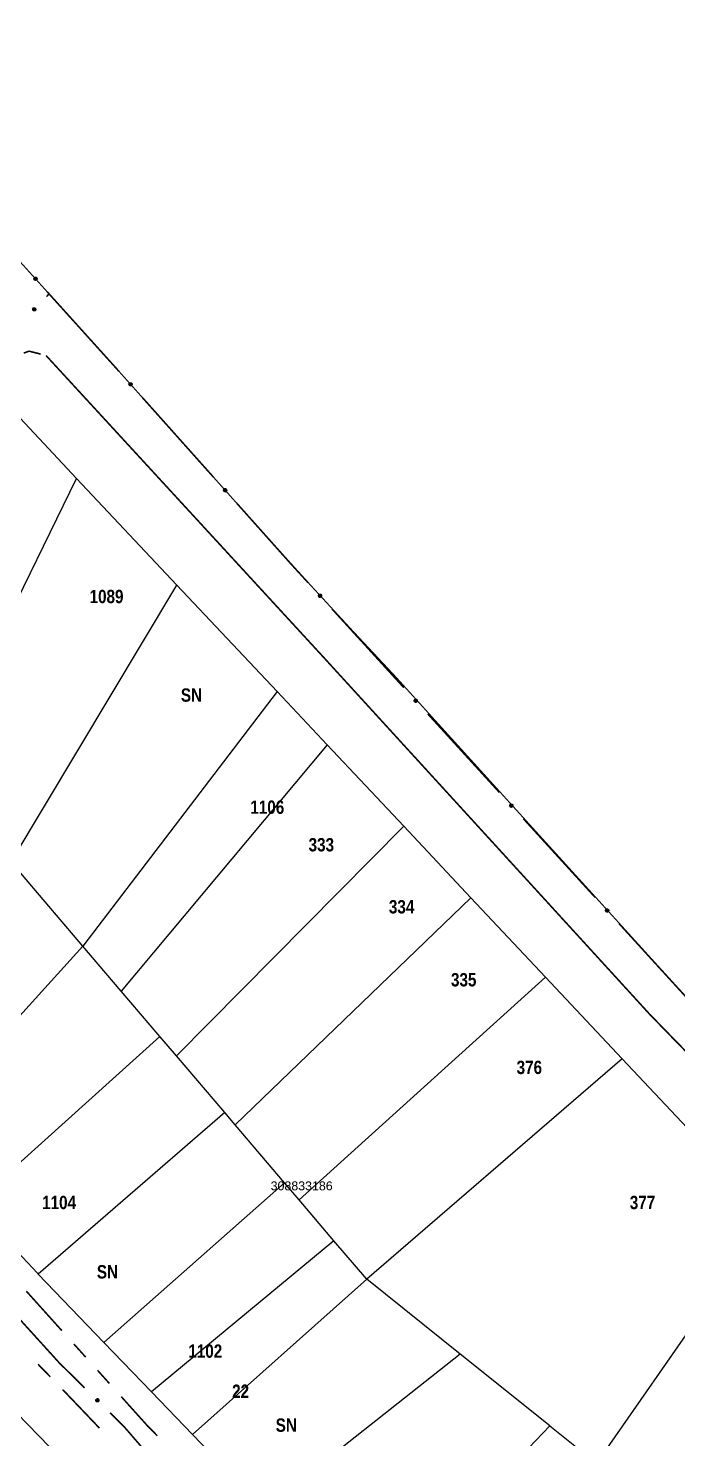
# Model space of a CAD drawing. Extents: x 201549 to 203722, y 4857623 to 4859778.
# Drawn here: x 202751 to 202824.2, y 4859268.1 to 4859427 of the extents above; entities that cross this region are included whole.
import ezdxf
from ezdxf.enums import TextEntityAlignment as Align

# ---------------------------------------------------------------- set-up
doc = ezdxf.new("R2010")
doc.units = 0
doc.header["$LTSCALE"] = 1.5
doc.header["$MEASUREMENT"] = 0
for name, color, linetype in [('CD-MALHA-LOTES', 40, 'CONTINUOUS'), ('CD_TXT_QUADRA', 1, 'CONTINUOUS'), ('LM-LIM-SETOR-FISCAL', 7, 'CONTINUOUS'), ('RU-QUADRAS', 6, 'CONTINUOUS'), ('SV-EIXO-ROD-ESTR', 7, 'CONTINUOUS'), ('SV-EIXO-RUA-N-PAV', 6, 'CONTINUOUS'), ('SV-EST-MUNIC-PAV', 20, 'CONTINUOUS'), ('SV-RUA-NAO-PAV-S-GUIA-C-GUIA', 7, 'CONTINUOUS'), ('Th_NmrPort', 1, 'CONTINUOUS')]:
    doc.layers.add(name, color=color, linetype=linetype)
doc.styles.add('MONOTXT', font='ARIAL.TTF', dxfattribs={"height": 0.2})
doc.styles.get("Standard").update_dxf_attribs({"font": 'swisscbo.ttf'})
doc.linetypes.add('Limite', pattern='A,20,-3,[130,ltypeshp.shx,S=6.35,R=0,X=0,Y=0],-3,20', length=46)

msp = doc.modelspace()

# ---------------------------------------------------------------- linework, layer by layer
at = {"layer": 'CD-MALHA-LOTES', "linetype": 'Continuous'}
for p, q in [((202756.45, 4859376.25), (202747.96, 4859385.28)), ((202740.33, 4859343.31), (202756.45, 4859376.25)), ((202767.76, 4859364.23), (202756.45, 4859376.25)), ((202749.06, 4859333.07), (202767.76, 4859364.23)), ((202779.05, 4859352.23), (202767.76, 4859364.23)), ((202779.05, 4859352.23), (202757.16, 4859323.56)), ((202784.69, 4859346.23), (202779.05, 4859352.23)), ((202784.69, 4859346.23), (202761.48, 4859318.5)), ((202793.32, 4859337.06), (202784.69, 4859346.23)), ((202767.69, 4859311.22), (202793.32, 4859337.06)), ((202793.32, 4859337.06), (202800.89, 4859329.01)), ((202757.16, 4859323.56), (202749.06, 4859333.07)), ((202800.89, 4859329.01), (202774.33, 4859303.44)), ((202809.3, 4859320.08), (202800.89, 4859329.01)), ((202737.61, 4859302.04), (202757.16, 4859323.56)), ((202761.48, 4859318.5), (202757.16, 4859323.56)), ((202809.3, 4859320.08), (202781.54, 4859294.99)), ((202817.95, 4859310.88), (202809.3, 4859320.08)), ((202765.84, 4859313.39), (202761.48, 4859318.5)), ((202765.84, 4859313.39), (202744.76, 4859294.44)), ((202767.69, 4859311.22), (202765.84, 4859313.39)), ((202773.14, 4859304.83), (202767.69, 4859311.22)), ((202817.95, 4859310.88), (202789.17, 4859286.04)), ((202834.49, 4859293.27), (202817.95, 4859310.88)), ((202773.14, 4859304.83), (202752.108508, 4859286.628561)), ((202774.33, 4859303.44), (202773.14, 4859304.83)), ((202779.89, 4859296.92), (202774.33, 4859303.44)), ((202779.89, 4859296.92), (202759.53, 4859278.93)), ((202781.54, 4859294.99), (202779.89, 4859296.92)), ((202785.46, 4859290.38), (202781.54, 4859294.99)), ((202744.76, 4859294.44), (202752.03, 4859286.71)), ((202834.49, 4859293.27), (202815.05, 4859265.32)), ((202785.46, 4859290.38), (202764.89, 4859273.36)), ((202789.17, 4859286.04), (202785.46, 4859290.38)), ((202752.03, 4859286.71), (202752.108508, 4859286.628561)), ((202752.108508, 4859286.628561), (202759.53, 4859278.93)), ((202789.17, 4859286.04), (202769.51, 4859268.56)), ((202799.67, 4859277.59), (202789.17, 4859286.04)), ((202759.53, 4859278.93), (202764.89, 4859273.36)), ((202799.67, 4859277.59), (202777.6, 4859260.18)), ((202809.78, 4859269.52), (202799.67, 4859277.59)), ((202764.89, 4859273.36), (202769.51, 4859268.56)), ((202761.28, 4859259.05), (202748.42, 4859272.27)), ((202788.38, 4859247.21), (202809.78, 4859269.52)), ((202809.78, 4859269.52), (202815.05, 4859265.32)), ((202769.51, 4859268.56), (202777.6, 4859260.18))]:
    msp.add_line(p, q, dxfattribs=at)
at = {"layer": 'LM-LIM-SETOR-FISCAL', "linetype": 'Limite', "ltscale": 0.1, "const_width": 0.13, "flags": 128}
msp.add_lwpolyline([(203690.260081, 4857945.070709), (203624.634323, 4857876.322086), (203597.483031, 4857858.402645), (203529.936951, 4857817.251163), (203477.865481, 4857798.204621), (203470.255508, 4857794.734503), (203461.352554, 4857793.163394), (203446.975153, 4857796.8587), (203434.268062, 4857794.37427), (203415.032253, 4857783.068658), (203402.126694, 4857778.711644), (203386.003618, 4857774.608536), (203366.6323, 4857771.115492), (203345.157893, 4857770.830854), (203324.568024, 4857761.841833), (203301.581821, 4857760.866899), (203281.417715, 4857748.511746), (203252.78859, 4857741.388472), (203232.306394, 4857736.754404), (203212.334562, 4857736.296293), (203164.13965, 4857735.679698), (203138.99187, 4857736.954266), (203129.680407, 4857738.01055), (203095.984474, 4857727.896851), (203076.140726, 4857727.494996), (203025.014879, 4857721.40905), (203013.097806, 4857722.309608), (202992.105773, 4857719.939497), (202979.44632, 4857721.489532), (202964.645261, 4857723.459119), (202953.753944, 4857723.719881), (202948.567743, 4857734.588869), (202940.56683, 4857731.445097), (202928.292667, 4857726.395284), (202921.586801, 4857725.262879), (202891.249062, 4857717.013101), (202861.035745, 4857717.951775), (202843.379163, 4857715.343702), (202826.226463, 4857711.657758), (202804.140432, 4857707.443751), (202790.771355, 4857705.517518), (202768.577753, 4857708.236936), (202742.152032, 4857707.156689), (202736.174828, 4857706.655519), (202713.938929, 4857709.927449), (202695.611231, 4857706.369079), (202673.258666, 4857705.478725), (202656.72527, 4857701.372747), (202629.28054, 4857702.0954), (202612.6653, 4857697.207584), (202591.913663, 4857697.17112), (202573.082963, 4857699.207561), (202562.981881, 4857701.348758), (202542.231335, 4857696.463209), (202527.692121, 4857697.497329), (202506.011184, 4857700.954059), (202495.762995, 4857701.67688), (202477.853417, 4857695.637221), (202451.601566, 4857695.14746), (202439.72292, 4857695.152163), (202414.832804, 4857702.264138), (202409.505623, 4857708.382417), (202404.550581, 4857702.764348), (202392.386131, 4857694.909473), (202374.402744, 4857694.375334), (202370.790504, 4857707.218853), (202367.880357, 4857708.81308), (202365.097896, 4857694.881213), (202346.982515, 4857685.19854), (202335.643949, 4857688.651167), (202326.525916, 4857697.119411), (202318.576754, 4857694.737974), (202307.818302, 4857689.468212), (202291.471974, 4857680.842357), (202275.589764, 4857677.708389), (202259.053519, 4857679.374097), (202243.073737, 4857672.961005), (202214.272961, 4857673.983007), (202196.235748, 4857671.160004), (202166.262371, 4857673.222085), (202137.067905, 4857668.508741), (202112.979693, 4857664.510834), (202063.331805, 4857653.140334), (202048.493217, 4857650.054933), (202035.091784, 4857651.969478), (202023.899221, 4857655.255238), (202010.52796, 4857651.884532), (201999.307441, 4857648.055643), (201981.197242, 4857645.667621), (201954.082742, 4857645.121141), (201945.697725, 4857640.894606), (201931.391917, 4857630.157612), (201908.026813, 4857622.950269), (201883.4729, 4857629.270611), (201877.508406, 4857642.469721), (201854.745798, 4857639.06854), (201839.350138, 4857636.086338), (201828.34266, 4857631.211106), (201818.072406, 4857630.661005), (201791.730674, 4857645.716636), (201783.325652, 4857653.738781), (201774.365733, 4857662.184936), (201765.573826, 4857663.836912), (201752.290529, 4857659.858284), (201735.04564, 4857660.887584), (201727.455562, 4857670.187429), (201720.531788, 4857683.341011), (201712.157613, 4857700.626833), (201694.727347, 4857720.897673), (201679.589184, 4857740.191677), (201657.32648, 4857767.233141), (201654.564139, 4857799.822595), (201653.168948, 4857816.601418), (201648.897983, 4857832.521318), (201641.426502, 4857850.868289), (201624.439538, 4857878.124504), (201609.705016, 4857904.118762), (201594.767048, 4857924.49684), (201579.688593, 4857946.624543), (201574.368593, 4857976.270242), (201571.408411, 4858003.505486), (201566.936517, 4858039.389321), (201564.764318, 4858078.72263), (201562.269694, 4858104.600839), (201551.757007, 4858133.952949), (201551.186373, 4858156.429924), (201549.119269, 4858170.401701), (201549.246745, 4858186.104627), (201554.678227, 4858203.249655), (201558.171305, 4858220.410541), (201560.177107, 4858236.514509), (201560.415055, 4858239.809246), (201559.788221, 4858242.511434), (201551.336892, 4858249.701553), (201552.157199, 4858261.553469), (201556.911984, 4858273.515997), (201560.097639, 4858284.875736), (201560.510399, 4858299.28515), (201557.624238, 4858311.705049), (201560.009833, 4858320.099542), (201561.981178, 4858326.691836), (201566.707313, 4858341.650918), (201582.546234, 4858358.27629), (201591.67817, 4858367.066748), (201615.096765, 4858382.768909), (201643.467678, 4858408.340795), (201662.426287, 4858428.461694), (201687.49864, 4858456.872452), (201695.711751, 4858480.503996), (201697.241213, 4858493.368461), (201708.122023, 4858512.454588), (201708.913728, 4858524.199447), (201718.579722, 4858544.463789), (201733.577492, 4858559.16074), (201748.497093, 4858572.745024), (201759.62483, 4858585.08596), (201772.517183, 4858599.8166), (201797.761054, 4858621.167174), (201813.769148, 4858629.66302), (201830.418521, 4858646.310562), (201849.011501, 4858664.504513), (201851.314022, 4858668.825445), (201857.549066, 4858681.544401), (201862.42871, 4858685.799557), (201865.966242, 4858689.749341), (201865.68234, 4858691.625443), (201857.763701, 4858695.442229), (201850.485155, 4858704.533181), (201847.54822, 4858723.831601), (201858.251257, 4858731.66627), (201858.92976, 4858736.348746), (201856.131935, 4858739.11135), (201855.153114, 4858759.016886), (201862.856619, 4858771.755825), (201872.56032, 4858788.598255), (201887.559021, 4858785.607288), (201894.924798, 4858786.689227), (201898.748315, 4858791.479933), (201901.748118, 4858797.019428), (201899.947285, 4858805.270061), (201902.159269, 4858816.15094), (201916.649053, 4858830.131738), (201922.681108, 4858839.197621), (201923.717945, 4858848.876055), (201927.12082, 4858860.1517), (201927.274817, 4858875.017476), (201925.508092, 4858896.764205), (201942.625428, 4858910.622255), (201947.555532, 4858919.314093), (201951.803836, 4858928.782451), (201954.266441, 4858935.163408), (201959.271015, 4858947.314055), (201964.479977, 4858959.592926), (201967.152407, 4858968.266465), (201964.55435, 4858976.487948), (201962.894294, 4858991.279376), (201964.900793, 4859004.827319), (201964.6517, 4859016.898797), (201965.696998, 4859030.808415), (201969.531889, 4859045.576569), (201975.75863, 4859052.20621), (201969.45004, 4859055.850905), (201965.009026, 4859070.898106), (201965.069362, 4859074.030336), (201963.476629, 4859075.991683), (201953.10009, 4859077.836379), (201942.441068, 4859084.073053), (201934.726475, 4859088.201758), (201918.16488, 4859094.012892), (201910.256895, 4859096.550971), (201893.421427, 4859107.28582), (201885.268901, 4859113.680363), (201864.45443, 4859121.529069), (201850.623658, 4859135.609088), (201846.963877, 4859146.620609), (201855.767516, 4859165.416404), (201875.347527, 4859164.308429), (201889.044993, 4859157.340855), (201904.349852, 4859149.80302), (201927.90161, 4859138.922585), (201938.715832, 4859134.958824), (201957.005609, 4859130.242277), (201977.026771, 4859120.820983), (201985.806231, 4859116.11566), (201991.168531, 4859121.52132), (201992.488353, 4859131.751117), (202001.404985, 4859144.188737), (202015.237277, 4859158.295848), (202027.695168, 4859169.318871), (202029.771608, 4859171.898113), (202033.776454, 4859179.091552), (202035.381378, 4859188.589823), (202041.175735, 4859202.289727), (202053.436878, 4859210.693244), (202063.459078, 4859216.99753), (202072.268869, 4859222.32438), (202115.036275, 4859252.473476), (202125.947129, 4859260.226968), (202138.444739, 4859271.495305), (202150.532591, 4859280.714854), (202161.391171, 4859291.368554), (202178.868205, 4859308.22401), (202191.586615, 4859321.29274), (202216.729868, 4859343.200113), (202238.66378, 4859364.13703), (202250.52502, 4859378.676083), (202258.974753, 4859394.377128), (202266.679718, 4859404.602088), (202275.065891, 4859412.387653), (202302.264215, 4859448.149551), (202318.584229, 4859468.798856), (202327.347328, 4859478.500068), (202334.691915, 4859489.468295), (202339.506578, 4859500.644952), (202345.514817, 4859507.599166), (202371.864321, 4859545.024292), (202393.198162, 4859572.010698), (202405.581673, 4859587.830346), (202410.327797, 4859597.458197), (202419.27763, 4859633.664342), (202416.989486, 4859654.974178), (202411.731424, 4859697.413521), (202412.757426, 4859719.590937), (202436.124438, 4859738.613146), (202462.873067, 4859753.35892), (202485.340162, 4859765.605573), (202495.831881, 4859771.875287), (202497.599834, 4859778.209393), (202518.345276, 4859756.508353), (202515.743454, 4859740.717238), (202514.723698, 4859716.086214), (202516.920095, 4859683.767801), (202522.647194, 4859658.696813), (202527.07528, 4859650.692195), (202529.970568, 4859644.731309), (202535.420521, 4859636.897001), (202545.468872, 4859621.994786), (202558.357019, 4859606.657609), (202585.8358, 4859573.559083), (202599.806104, 4859558.80064), (202612.899885, 4859544.220382), (202638.909787, 4859517.064978), (202649.659036, 4859507.002602), (202668.16042, 4859487.524508), (202676.088824, 4859478.493485), (202694.285339, 4859460.440182), (202710.86304, 4859442.826375), (202712.459386, 4859440.945228), (202729.879978, 4859422.216603), (202741.931615, 4859409.354739), (202746.608706, 4859404.490444), (202753.347688, 4859397.029427), (202761.114193, 4859388.430797), (202780.521657, 4859366.71292), (202787.470106, 4859359.175299), (202792.305962, 4859354.009726), (202805.952922, 4859338.966966), (202827.483001, 4859315.28388), (202860.2174, 4859279.107138), (202891.663582, 4859248.038398), (202903.615874, 4859235.095065), (202918.084292, 4859218.768396), (202940.542465, 4859195.291329), (202956.34755, 4859178.52201), (202968.266176, 4859165.295182), (202978.719379, 4859155.296466), (202993.717452, 4859134.390061), (203000.802797, 4859124.358547), (203012.351422, 4859108.484298), (203027.622616, 4859089.716281), (203037.680048, 4859069.601416), (203043.700341, 4859058.903498), (203054.3, 4859060.91), (203065.69, 4859063.18), (203071.14, 4859057.81), (203074.16, 4859054.84), (203084.88, 4859044.28), (203097.92, 4859031.43), (203104.75, 4859024.55), (203111.15, 4859018.12), (203119.81, 4859009.41), (203127.17, 4859002), (203135.63, 4858993.48), (203144.95, 4858984.1), (203153.42, 4858975.59), (203163.08, 4858965.86), (203173.19, 4858955.69), (203182.56, 4858946.25), (203191.76, 4858937.01), (203198.08, 4858930.3), (203204.43, 4858923.55), (203216.13, 4858910.9), (203222.97, 4858903.52), (203233.78, 4858891.83), (203245.73, 4858878.91), (203264.33, 4858858.8), (203273.98, 4858848.42), (203284.55, 4858837.04), (203303.21, 4858816.97), (203311.9, 4858807.61), (203329.84, 4858788.31), (203337.74, 4858779.49), (203353.23, 4858762.39), (203359.11, 4858755.91), (203364.48, 4858749.97), (203370.86, 4858742.93), (203380.58, 4858732.21), (203389.39, 4858722.58), (203398.64, 4858712.48), (203405.71, 4858704.76), (203410.16, 4858699.89), (203415.55, 4858694), (203420.33, 4858688.78), (203441.21, 4858665.98), (203450.56, 4858656.22), (203473.18, 4858631.13), (203477.89, 4858625.9), (203722.237123, 4858356.395713), (203690.000636, 4858326.668344), (203710.985762, 4858303.396246), (203696.285447, 4858225.222295), (203632.07909, 4858167.69374), (203616.580022, 4858183.192808), (203573.182632, 4858142.895231)], close=True, dxfattribs=at)
at = {"layer": 'RU-QUADRAS', "linetype": 'Continuous'}
for points in [[(202713.2, 4859328, 0.01, 0.01, 0), (202744.73, 4859384.54, 0.01, 0.01, 0), (202747.96, 4859385.28, 0.01, 0.01, 0), (202859.62, 4859266.51, 0.01, 0.01, 0), (202821.85, 4859210.25, 0.01, 0.01, 0), (202795.36, 4859238.56, 0.01, 0.01, 0), (202777.6, 4859260.18, 0.01, 0.01, -0.006098386)], [(202672.47, 4859263.07, 0.01, 0.01, 0), (202706.96, 4859315.47, 0.01, 0.01, 0), (202731.27, 4859289.81, 0.01, 0.01, 0), (202816.84, 4859202.55, 0.01, 0.01, 0), (202784.23, 4859149.65, 0.01, 0.01, 0), (202755.1, 4859179.9, 0.01, 0.01, 0), (202731.47, 4859208.96, 0.01, 0.01, 0)]]:
    msp.add_lwpolyline(points, format="xyseb", close=True, dxfattribs=at)
at = {"layer": 'SV-EIXO-ROD-ESTR'}
for points in [[(202751.794769, 4859398.91296), (202751.843645, 4859398.911168), (202751.885285, 4859398.899634), (202751.917245, 4859398.880018), (202751.940969, 4859398.85532), (202751.962393, 4859398.827319), (202751.977764, 4859398.794322), (202751.986712, 4859398.753921), (202751.985259, 4859398.704879), (202751.97064, 4859398.663), (202751.953086, 4859398.630637), (202751.928756, 4859398.604417), (202751.901206, 4859398.58406), (202751.866403, 4859398.569227), (202751.825371, 4859398.560558), (202751.776093, 4859398.563213), (202751.735348, 4859398.5748), (202751.704932, 4859398.594585), (202751.678727, 4859398.619212), (202751.657198, 4859398.648061), (202751.642296, 4859398.680538), (202751.633642, 4859398.721866), (202751.636907, 4859398.770468), (202751.648, 4859398.811239), (202751.667353, 4859398.841924), (202751.692178, 4859398.867177), (202751.720002, 4859398.889007), (202751.752528, 4859398.905839), (202751.794769, 4859398.91296)], [(202762.511931, 4859387.031866), (202762.560796, 4859387.029815), (202762.602374, 4859387.018059), (202762.63423, 4859386.998274), (202762.657822, 4859386.97345), (202762.679097, 4859386.945335), (202762.694292, 4859386.912257), (202762.703026, 4859386.871809), (202762.701312, 4859386.822776), (202762.686471, 4859386.780974), (202762.668744, 4859386.748705), (202762.644275, 4859386.722615), (202762.616617, 4859386.702405), (202762.581736, 4859386.687757), (202762.540659, 4859386.679307), (202762.491396, 4859386.682223), (202762.450713, 4859386.694027), (202762.420402, 4859386.713974), (202762.394329, 4859386.738739), (202762.372953, 4859386.767702), (202762.358224, 4859386.800258), (202762.34979, 4859386.841632), (202762.353313, 4859386.890216), (202762.364623, 4859386.930927), (202762.384139, 4859386.961509), (202762.409098, 4859386.98663), (202762.437037, 4859387.008311), (202762.469652, 4859387.02497), (202762.511931, 4859387.031866)], [(202773.173227, 4859375.101368), (202773.222092, 4859375.099317), (202773.26367, 4859375.087562), (202773.295526, 4859375.067776), (202773.319117, 4859375.042952), (202773.340392, 4859375.014837), (202773.355588, 4859374.981759), (202773.364321, 4859374.941311), (202773.362608, 4859374.892278), (202773.347766, 4859374.850477), (202773.33004, 4859374.818207), (202773.305571, 4859374.792117), (202773.277913, 4859374.771907), (202773.243031, 4859374.757259), (202773.201954, 4859374.748809), (202773.152691, 4859374.751725), (202773.112008, 4859374.763529), (202773.081698, 4859374.783476), (202773.055625, 4859374.808241), (202773.034249, 4859374.837205), (202773.01952, 4859374.86976), (202773.011086, 4859374.911134), (202773.014609, 4859374.959718), (202773.025919, 4859375.000429), (202773.045434, 4859375.031011), (202773.070394, 4859375.056132), (202773.098333, 4859375.077813), (202773.130948, 4859375.094473), (202773.173227, 4859375.101368)], [(202783.871995, 4859363.206294), (202783.92088, 4859363.204763), (202783.96258, 4859363.19345), (202783.994645, 4859363.174004), (202784.018499, 4859363.149432), (202784.040072, 4859363.121546), (202784.055618, 4859363.088631), (202784.064781, 4859363.048278), (202784.063589, 4859362.999229), (202784.049193, 4859362.957273), (202784.03181, 4859362.924817), (202784.00762, 4859362.898468), (202783.980178, 4859362.877965), (202783.945455, 4859362.862947), (202783.90447, 4859362.85406), (202783.855179, 4859362.856453), (202783.814373, 4859362.867824), (202783.783852, 4859362.887447), (202783.757517, 4859362.911934), (202783.735834, 4859362.940668), (202783.720759, 4859362.973065), (202783.711886, 4859363.014347), (202783.714892, 4859363.062966), (202783.725769, 4859363.103794), (202783.744958, 4859363.134583), (202783.769649, 4859363.159967), (202783.797356, 4859363.181944), (202783.829792, 4859363.19895), (202783.871995, 4859363.206294)], [(202794.659537, 4859351.389825), (202794.708421, 4859351.388293), (202794.750122, 4859351.376981), (202794.782187, 4859351.357535), (202794.806041, 4859351.332963), (202794.827613, 4859351.305076), (202794.84316, 4859351.272162), (202794.852323, 4859351.231809), (202794.851131, 4859351.18276), (202794.836734, 4859351.140804), (202794.819352, 4859351.108348), (202794.795162, 4859351.081999), (202794.76772, 4859351.061496), (202794.732996, 4859351.046478), (202794.692012, 4859351.037591), (202794.64272, 4859351.039984), (202794.601914, 4859351.051355), (202794.571394, 4859351.070978), (202794.545058, 4859351.095464), (202794.523376, 4859351.124199), (202794.508301, 4859351.156596), (202794.499428, 4859351.197878), (202794.502434, 4859351.246497), (202794.51331, 4859351.287325), (202794.5325, 4859351.318113), (202794.557191, 4859351.343498), (202794.584898, 4859351.365475), (202794.617334, 4859351.38248), (202794.659537, 4859351.389825)], [(202805.447079, 4859339.573356), (202805.495963, 4859339.571824), (202805.537664, 4859339.560512), (202805.569728, 4859339.541066), (202805.593582, 4859339.516494), (202805.615155, 4859339.488607), (202805.630702, 4859339.455693), (202805.639865, 4859339.41534), (202805.638672, 4859339.366291), (202805.624276, 4859339.324334), (202805.606894, 4859339.291878), (202805.582704, 4859339.26553), (202805.555262, 4859339.245027), (202805.520538, 4859339.230009), (202805.479553, 4859339.221122), (202805.430262, 4859339.223515), (202805.389456, 4859339.234885), (202805.358935, 4859339.254509), (202805.3326, 4859339.278995), (202805.310917, 4859339.30773), (202805.295843, 4859339.340127), (202805.28697, 4859339.381409), (202805.289976, 4859339.430028), (202805.300852, 4859339.470856), (202805.320042, 4859339.501644), (202805.344733, 4859339.527029), (202805.37244, 4859339.549006), (202805.404876, 4859339.566011), (202805.447079, 4859339.573356)], [(202816.23462, 4859327.756887), (202816.283505, 4859327.755355), (202816.325205, 4859327.744043), (202816.35727, 4859327.724597), (202816.381124, 4859327.700025), (202816.402697, 4859327.672138), (202816.418243, 4859327.639224), (202816.427406, 4859327.59887), (202816.426214, 4859327.549822), (202816.411818, 4859327.507865), (202816.394435, 4859327.475409), (202816.370245, 4859327.44906), (202816.342804, 4859327.428558), (202816.30808, 4859327.413539), (202816.267095, 4859327.404653), (202816.217804, 4859327.407045), (202816.176998, 4859327.418416), (202816.146477, 4859327.438039), (202816.120142, 4859327.462526), (202816.098459, 4859327.49126), (202816.083385, 4859327.523658), (202816.074512, 4859327.564939), (202816.077518, 4859327.613559), (202816.088394, 4859327.654387), (202816.107583, 4859327.685175), (202816.132275, 4859327.71056), (202816.159982, 4859327.732537), (202816.192417, 4859327.749542), (202816.23462, 4859327.756887)]]:
    msp.add_lwpolyline(points, close=True, dxfattribs=at)
for points in [[(202751.633642, 4859398.721866), (202751.825371, 4859398.560558)], [(202751.636907, 4859398.770468), (202751.866403, 4859398.569227)], [(202751.638983, 4859398.744343), (202751.843466, 4859398.566809)], [(202751.642296, 4859398.680538), (202751.776093, 4859398.563213)], [(202751.643165, 4859398.788572), (202751.879855, 4859398.57945)], [(202751.643426, 4859398.69871), (202751.795188, 4859398.567331)], [(202751.648, 4859398.811239), (202751.901206, 4859398.58406)], [(202751.653127, 4859398.661505), (202751.751057, 4859398.57344)], [(202751.657198, 4859398.648061), (202751.735348, 4859398.5748)], [(202751.659432, 4859398.82349), (202751.912586, 4859398.596142)], [(202751.667353, 4859398.841924), (202751.928756, 4859398.604417)], [(202751.681187, 4859398.852334), (202751.937803, 4859398.61708)], [(202751.692178, 4859398.867177), (202751.953086, 4859398.630637)], [(202751.709442, 4859398.876016), (202751.959852, 4859398.651705)], [(202751.720002, 4859398.889007), (202751.97064, 4859398.663)], [(202751.73933, 4859398.893818), (202751.975205, 4859398.687637)], [(202751.752528, 4859398.905839), (202751.985259, 4859398.704879)], [(202751.772877, 4859398.90757), (202751.982227, 4859398.730754)], [(202751.794769, 4859398.91296), (202751.986712, 4859398.753921)], [(202751.821352, 4859398.910902), (202751.976968, 4859398.779327)], [(202751.843645, 4859398.911168), (202751.977764, 4859398.794322)], [(202751.86741, 4859398.904696), (202751.963412, 4859398.816729)], [(202751.885285, 4859398.899634), (202751.962393, 4859398.827319)], [(202762.34979, 4859386.841632), (202762.540659, 4859386.679307)], [(202762.353313, 4859386.890216), (202762.581736, 4859386.687757)], [(202762.355251, 4859386.86408), (202762.558787, 4859386.685461)], [(202762.358224, 4859386.800258), (202762.491396, 4859386.682223)], [(202762.359451, 4859386.818424), (202762.510512, 4859386.68624)], [(202762.359667, 4859386.908286), (202762.595243, 4859386.697909)], [(202762.364623, 4859386.930927), (202762.616617, 4859386.702405)], [(202762.368954, 4859386.781167), (202762.466414, 4859386.692583)], [(202762.372953, 4859386.767702), (202762.450713, 4859386.694027)], [(202762.37612, 4859386.943117), (202762.628061, 4859386.714426)], [(202762.384139, 4859386.961509), (202762.644275, 4859386.722615)], [(202762.398028, 4859386.971845), (202762.65339, 4859386.73523)], [(202762.409098, 4859386.98663), (202762.668744, 4859386.748705)], [(202762.426408, 4859386.995376), (202762.675622, 4859386.769737)], [(202762.437037, 4859387.008311), (202762.686471, 4859386.780974)], [(202762.456391, 4859387.013019), (202762.691166, 4859386.805587)], [(202762.469652, 4859387.02497), (202762.701312, 4859386.822776)], [(202762.490011, 4859387.026593), (202762.698418, 4859386.848666)], [(202762.511931, 4859387.031866), (202762.703026, 4859386.871809)], [(202762.538503, 4859387.029667), (202762.693417, 4859386.897267)], [(202762.560796, 4859387.029815), (202762.694292, 4859386.912257)], [(202762.584527, 4859387.023216), (202762.68006, 4859386.93474)], [(202762.602374, 4859387.018059), (202762.679097, 4859386.945335)], [(202773.011086, 4859374.911134), (202773.201954, 4859374.748809)], [(202773.014609, 4859374.959718), (202773.243031, 4859374.757259)], [(202773.016547, 4859374.933582), (202773.220083, 4859374.754963)], [(202773.01952, 4859374.86976), (202773.152691, 4859374.751725)], [(202773.020746, 4859374.887926), (202773.171807, 4859374.755743)], [(202773.020963, 4859374.977788), (202773.256538, 4859374.767411)], [(202773.025919, 4859375.000429), (202773.277913, 4859374.771907)], [(202773.03025, 4859374.85067), (202773.12771, 4859374.762085)], [(202773.034249, 4859374.837205), (202773.112008, 4859374.763529)], [(202773.037415, 4859375.01262), (202773.289357, 4859374.783928)], [(202773.045434, 4859375.031011), (202773.305571, 4859374.792117)], [(202773.059323, 4859375.041347), (202773.314685, 4859374.804732)], [(202773.070394, 4859375.056132), (202773.33004, 4859374.818207)], [(202773.087704, 4859375.064879), (202773.336918, 4859374.83924)], [(202773.098333, 4859375.077813), (202773.347766, 4859374.850477)], [(202773.117687, 4859375.082522), (202773.352461, 4859374.875089)], [(202773.130948, 4859375.094473), (202773.362608, 4859374.892278)], [(202773.151306, 4859375.096095), (202773.359713, 4859374.918169)], [(202773.173227, 4859375.101368), (202773.364321, 4859374.941311)], [(202773.199798, 4859375.099169), (202773.354713, 4859374.966769)], [(202773.222092, 4859375.099317), (202773.355588, 4859374.981759)], [(202773.245822, 4859375.092718), (202773.341356, 4859375.004242)], [(202773.26367, 4859375.087562), (202773.340392, 4859375.014837)], [(202783.711886, 4859363.014347), (202783.90447, 4859362.85406)], [(202783.714892, 4859363.062966), (202783.945455, 4859362.862947)], [(202783.717108, 4859363.036852), (202783.922532, 4859362.860407)], [(202783.720759, 4859362.973065), (202783.855179, 4859362.856453)], [(202783.721054, 4859363.081102), (202783.958853, 4859362.873242)], [(202783.721793, 4859362.991243), (202783.874251, 4859362.860673)], [(202783.725769, 4859363.103794), (202783.980178, 4859362.877965)], [(202783.731692, 4859362.95409), (202783.830089, 4859362.866547)], [(202783.735834, 4859362.940668), (202783.814373, 4859362.867824)], [(202783.737135, 4859363.116107), (202783.991494, 4859362.890107)], [(202783.744958, 4859363.134583), (202784.00762, 4859362.898468)], [(202783.758737, 4859363.145065), (202784.0166, 4859362.911179)], [(202783.769649, 4859363.159967), (202784.03181, 4859362.924817)], [(202783.786866, 4859363.168897), (202784.038464, 4859362.945921)], [(202783.797356, 4859363.181944), (202784.049193, 4859362.957273)], [(202783.816659, 4859363.186858), (202784.053626, 4859362.981933)], [(202783.829792, 4859363.19895), (202784.063589, 4859362.999229)], [(202783.850132, 4859363.200788), (202784.060419, 4859363.025088)], [(202783.871995, 4859363.206294), (202784.064781, 4859363.048278)], [(202783.898589, 4859363.204378), (202784.054902, 4859363.073632)], [(202783.92088, 4859363.204763), (202784.055618, 4859363.088631)], [(202783.944679, 4859363.198416), (202784.041148, 4859363.110961)], [(202783.96258, 4859363.19345), (202784.040072, 4859363.121546)], [(202794.499428, 4859351.197878), (202794.692012, 4859351.037591)], [(202794.502434, 4859351.246497), (202794.732996, 4859351.046478)], [(202794.50465, 4859351.220383), (202794.710074, 4859351.043938)], [(202794.508301, 4859351.156596), (202794.64272, 4859351.039984)], [(202794.508596, 4859351.264633), (202794.746395, 4859351.056772)], [(202794.509335, 4859351.174774), (202794.661793, 4859351.044204)], [(202794.51331, 4859351.287325), (202794.76772, 4859351.061496)], [(202794.519234, 4859351.137621), (202794.61763, 4859351.050078)], [(202794.523376, 4859351.124199), (202794.601914, 4859351.051355)], [(202794.524677, 4859351.299638), (202794.779036, 4859351.073638)], [(202794.5325, 4859351.318113), (202794.795162, 4859351.081999)], [(202794.546278, 4859351.328596), (202794.804142, 4859351.09471)], [(202794.557191, 4859351.343498), (202794.819352, 4859351.108348)], [(202794.574407, 4859351.352428), (202794.826006, 4859351.129452)], [(202794.584898, 4859351.365475), (202794.836734, 4859351.140804)], [(202794.604201, 4859351.370389), (202794.841168, 4859351.165464)], [(202794.617334, 4859351.38248), (202794.851131, 4859351.18276)], [(202794.637674, 4859351.384319), (202794.847961, 4859351.208619)], [(202794.659537, 4859351.389825), (202794.852323, 4859351.231809)], [(202794.686131, 4859351.387909), (202794.842444, 4859351.257163)], [(202794.708421, 4859351.388293), (202794.84316, 4859351.272162)], [(202794.732221, 4859351.381947), (202794.828689, 4859351.294492)], [(202794.750122, 4859351.376981), (202794.827613, 4859351.305076)], [(202805.28697, 4859339.381409), (202805.479553, 4859339.221122)], [(202805.289976, 4859339.430028), (202805.520538, 4859339.230009)], [(202805.292192, 4859339.403914), (202805.497615, 4859339.227469)], [(202805.295843, 4859339.340127), (202805.430262, 4859339.223515)], [(202805.296138, 4859339.448164), (202805.533936, 4859339.240303)], [(202805.296876, 4859339.358305), (202805.449334, 4859339.227735)], [(202805.300852, 4859339.470856), (202805.555262, 4859339.245027)], [(202805.306776, 4859339.321152), (202805.405172, 4859339.233608)], [(202805.310917, 4859339.30773), (202805.389456, 4859339.234885)], [(202805.312219, 4859339.483169), (202805.566578, 4859339.257169)], [(202805.320042, 4859339.501644), (202805.582704, 4859339.26553)], [(202805.33382, 4859339.512127), (202805.591683, 4859339.278241)], [(202805.344733, 4859339.527029), (202805.606894, 4859339.291878)], [(202805.361949, 4859339.535959), (202805.613548, 4859339.312983)], [(202805.37244, 4859339.549006), (202805.624276, 4859339.324334)], [(202805.391743, 4859339.55392), (202805.628709, 4859339.348995)], [(202805.404876, 4859339.566011), (202805.638672, 4859339.366291)], [(202805.425216, 4859339.56785), (202805.635503, 4859339.39215)], [(202805.447079, 4859339.573356), (202805.639865, 4859339.41534)], [(202805.473672, 4859339.57144), (202805.629986, 4859339.440694)], [(202805.495963, 4859339.571824), (202805.630702, 4859339.455693)], [(202805.519762, 4859339.565478), (202805.616231, 4859339.478023)], [(202805.537664, 4859339.560512), (202805.615155, 4859339.488607)], [(202816.074512, 4859327.564939), (202816.267095, 4859327.404653)], [(202816.077518, 4859327.613559), (202816.30808, 4859327.413539)], [(202816.079733, 4859327.587445), (202816.285157, 4859327.411)], [(202816.083385, 4859327.523658), (202816.217804, 4859327.407045)], [(202816.083679, 4859327.631695), (202816.321478, 4859327.423834)], [(202816.084418, 4859327.541836), (202816.236876, 4859327.411266)], [(202816.088394, 4859327.654387), (202816.342804, 4859327.428558)], [(202816.094317, 4859327.504682), (202816.192714, 4859327.417139)], [(202816.098459, 4859327.49126), (202816.176998, 4859327.418416)], [(202816.099761, 4859327.666699), (202816.354119, 4859327.4407)], [(202816.107583, 4859327.685175), (202816.370245, 4859327.44906)], [(202816.121362, 4859327.695658), (202816.379225, 4859327.461772)], [(202816.132275, 4859327.71056), (202816.394435, 4859327.475409)], [(202816.149491, 4859327.71949), (202816.40109, 4859327.496513)], [(202816.159982, 4859327.732537), (202816.411818, 4859327.507865)], [(202816.179284, 4859327.737451), (202816.416251, 4859327.532526)], [(202816.192417, 4859327.749542), (202816.426214, 4859327.549822)], [(202816.212758, 4859327.751381), (202816.423045, 4859327.575681)], [(202816.23462, 4859327.756887), (202816.427406, 4859327.59887)], [(202816.261214, 4859327.754971), (202816.417528, 4859327.624225)], [(202816.283505, 4859327.755355), (202816.418243, 4859327.639224)], [(202816.307304, 4859327.749009), (202816.403773, 4859327.661554)], [(202816.325205, 4859327.744043), (202816.402697, 4859327.672138)]]:
    msp.add_lwpolyline(points, dxfattribs=at)
at = {"layer": 'SV-EIXO-ROD-ESTR', "const_width": 0.18}
for points in [[(202753.149958, 4859397.248343), (202753.347688, 4859397.029427)], [(202753.347688, 4859397.029427), (202760.523106, 4859389.085214)], [(202760.523106, 4859389.085214), (202761.114193, 4859388.430797)], [(202761.114193, 4859388.430797), (202761.192925, 4859388.342692)], [(202763.858249, 4859385.360067), (202771.854221, 4859376.412194)], [(202774.519545, 4859373.42957), (202780.516524, 4859366.718665)], [(202780.516524, 4859366.718665), (202780.521657, 4859366.71292)], [(202780.521657, 4859366.71292), (202782.539127, 4859364.503022)], [(202785.236013, 4859361.548905), (202793.326669, 4859352.686553)], [(202796.023554, 4859349.732435), (202804.114211, 4859340.870084)], [(202806.811096, 4859337.915966), (202814.901753, 4859329.053614)], [(202817.598638, 4859326.099497), (202825.689294, 4859317.237145)]]:
    msp.add_lwpolyline(points, dxfattribs=at)
at = {"layer": 'SV-EIXO-RUA-N-PAV', "const_width": 0.18}
for points in [[(202753.057198, 4859396.727263), (202753.347688, 4859397.029427)], [(202754.500278, 4859276.610649), (202749.130617, 4859282.52948)], [(202754.506261, 4859276.604767), (202754.500278, 4859276.610649)], [(202757.358759, 4859273.800617), (202754.506261, 4859276.604767)], [(202761.795912, 4859269.43867), (202760.211256, 4859270.996467)], [(202762.304343, 4859268.84996), (202761.795912, 4859269.43867)], [(202766.494794, 4859263.997858), (202762.304343, 4859268.84996)]]:
    msp.add_lwpolyline(points, dxfattribs=at)
at = {"layer": 'SV-EIXO-RUA-N-PAV'}
for points in [[(202751.492177, 4859395.258184), (202751.490521, 4859395.307065), (202751.499093, 4859395.349414), (202751.516409, 4859395.382677), (202751.539375, 4859395.408081), (202751.565797, 4859395.431424), (202751.597629, 4859395.449082), (202751.6373, 4859395.460854), (202751.686322, 4859395.462859), (202751.729127, 4859395.451226), (202751.762647, 4859395.435995), (202751.790515, 4859395.413572), (202751.812762, 4859395.387524), (202751.83001, 4859395.353853), (202751.841547, 4859395.313534), (202751.842371, 4859395.264191), (202751.833682, 4859395.222731), (202751.816088, 4859395.190997), (202751.793369, 4859395.163123), (202751.766108, 4859395.139615), (202751.734762, 4859395.122462), (202751.694146, 4859395.110919), (202751.645434, 4859395.110751), (202751.603984, 4859395.118945), (202751.572011, 4859395.136088), (202751.545072, 4859395.159074), (202751.521337, 4859395.18529), (202751.502255, 4859395.216549), (202751.492177, 4859395.258184)], [(202758.810299, 4859272.219315), (202758.761403, 4859272.218204), (202758.719153, 4859272.227248), (202758.686084, 4859272.244934), (202758.660938, 4859272.268181), (202758.637891, 4859272.294862), (202758.620589, 4859272.326889), (202758.60926, 4859272.366689), (202758.607802, 4859272.41573), (202758.619911, 4859272.458403), (202758.635515, 4859272.49175), (202758.658247, 4859272.519367), (202758.684541, 4859272.541322), (202758.718403, 4859272.558194), (202758.758848, 4859272.569281), (202758.808197, 4859272.569554), (202758.849557, 4859272.560404), (202758.881093, 4859272.542458), (202758.908713, 4859272.519429), (202758.931915, 4859272.491908), (202758.948718, 4859272.460372), (202758.959807, 4859272.41963), (202758.959432, 4859272.370919), (202758.950776, 4859272.329563), (202758.933278, 4859272.297783), (202758.909993, 4859272.271102), (202758.883514, 4859272.24766), (202758.852044, 4859272.228928), (202758.810299, 4859272.219315)]]:
    msp.add_lwpolyline(points, close=True, dxfattribs=at)
for points in [[(202751.490521, 4859395.307065), (202751.597629, 4859395.449082)], [(202751.492177, 4859395.258184), (202751.6373, 4859395.460854)], [(202751.492357, 4859395.284847), (202751.612643, 4859395.449344)], [(202751.495303, 4859395.331227), (202751.576289, 4859395.433187)], [(202751.499093, 4859395.349414), (202751.565797, 4859395.431424)], [(202751.499095, 4859395.236727), (202751.660725, 4859395.458012)], [(202751.502255, 4859395.216549), (202751.686322, 4859395.462859)], [(202751.515176, 4859395.204232), (202751.70423, 4859395.454044)], [(202751.521337, 4859395.18529), (202751.729127, 4859395.451226)], [(202751.535039, 4859395.175672), (202751.741154, 4859395.44126)], [(202751.545072, 4859395.159074), (202751.762647, 4859395.435995)], [(202751.560653, 4859395.149155), (202751.777246, 4859395.421705)], [(202751.572011, 4859395.136088), (202751.790515, 4859395.413572)], [(202751.590957, 4859395.129486), (202751.799908, 4859395.398025)], [(202751.603984, 4859395.118945), (202751.812762, 4859395.387524)], [(202751.626935, 4859395.115718), (202751.818864, 4859395.366552)], [(202751.645434, 4859395.110751), (202751.83001, 4859395.353853)], [(202751.671348, 4859395.114663), (202751.834038, 4859395.331144)], [(202751.694146, 4859395.110919), (202751.841547, 4859395.313534)], [(202751.716555, 4859395.122309), (202751.836917, 4859395.282948)], [(202751.734762, 4859395.122462), (202751.842371, 4859395.264191)], [(202751.752985, 4859395.134607), (202751.833932, 4859395.238497)], [(202751.766108, 4859395.139615), (202751.833682, 4859395.222731)], [(202758.852044, 4859272.228928), (202758.607802, 4859272.41573)], [(202758.810299, 4859272.219315), (202758.60926, 4859272.366689)], [(202758.831833, 4859272.225993), (202758.612363, 4859272.39008)], [(202758.864505, 4859272.241711), (202758.616816, 4859272.433539)], [(202758.883514, 4859272.24766), (202758.619911, 4859272.458403)], [(202758.783641, 4859272.219792), (202758.620494, 4859272.341905)], [(202758.761403, 4859272.218204), (202758.620589, 4859272.326889)], [(202758.893285, 4859272.261255), (202758.63001, 4859272.470318)], [(202758.909993, 4859272.271102), (202758.635515, 4859272.49175)], [(202758.920085, 4859272.286571), (202758.649967, 4859272.506189)], [(202758.933278, 4859272.297783), (202758.658247, 4859272.519367)], [(202758.940091, 4859272.316654), (202758.673898, 4859272.528587)], [(202758.950776, 4859272.329563), (202758.684541, 4859272.541322)], [(202758.954258, 4859272.352477), (202758.70558, 4859272.54719)], [(202758.959432, 4859272.370919), (202758.718403, 4859272.558194)], [(202758.955809, 4859272.396875), (202758.741155, 4859272.561968)], [(202758.959807, 4859272.41963), (202758.758848, 4859272.569281)], [(202758.948667, 4859272.442164), (202758.78938, 4859272.56431)], [(202758.948718, 4859272.460372), (202758.808197, 4859272.569554)], [(202758.936776, 4859272.478729), (202758.833795, 4859272.56083)], [(202758.931915, 4859272.491908), (202758.849557, 4859272.560404)], [(202758.737296, 4859272.223256), (202758.636245, 4859272.305373)], [(202758.719153, 4859272.227248), (202758.637891, 4859272.294862)]]:
    msp.add_lwpolyline(points, dxfattribs=at)
at = {"layer": 'SV-EST-MUNIC-PAV', "const_width": 0.18}
msp.add_lwpolyline([(202862.274636, 4859273.189581), (202854.785218, 4859281.232156), (202821.061438, 4859315.875114), (202784.252419, 4859356.135156), (202753, 4859390.092784)], dxfattribs=at)
at = {"layer": 'SV-RUA-NAO-PAV-S-GUIA-C-GUIA', "const_width": 0.18}
for points in [[(202750.480731, 4859390.360379), (202751.081505, 4859390.58545)], [(202751.081505, 4859390.58545), (202752.397264, 4859390.247565)], [(202754.788842, 4859280.24352), (202750.773721, 4859284.702085)], [(202757.46559, 4859277.271143), (202756.127216, 4859278.757332)], [(202752.090201, 4859276.476797), (202753.484946, 4859275.043379)], [(202760.142337, 4859274.298767), (202758.803964, 4859275.784955)], [(202754.878555, 4859273.608867), (202759.022185, 4859269.269473)], [(202764.32358, 4859269.655733), (202761.480711, 4859272.812578)], [(202764.848032, 4859269.117135), (202764.32358, 4859269.655733)], [(202765.545667, 4859268.400682), (202764.848032, 4859269.117135)]]:
    msp.add_lwpolyline(points, dxfattribs=at)

# ---------------------------------------------------------------- texts
at = {"layer": 'CD_TXT_QUADRA', "color": 7, "linetype": 'Continuous', "style": 'MONOTXT'}
msp.add_text('308833186', height=1, dxfattribs=at).set_placement((202778.32, 4859296.06))
at = {"layer": 'Th_NmrPort', "color": 1}
for s, p in [('1089', (202757.908554, 4859362.947271)), ('SN', (202768.198554, 4859351.847271)), ('1106', (202776.028554, 4859339.217271)), ('333', (202782.598554, 4859334.987271)), ('334', (202791.648554, 4859327.997271)), ('335', (202798.648554, 4859319.777271)), ('376', (202806.048554, 4859309.907271)), ('1104', (202752.558554, 4859294.687271)), ('377', (202818.808554, 4859294.687271)), ('SN', (202758.728554, 4859286.877271)), ('1102', (202769.038554, 4859277.947271)), ('22', (202773.978554, 4859273.427271)), ('SN', (202778.888554, 4859269.607271))]:
    msp.add_text(s, height=1.5, dxfattribs=at).set_placement(p, align=Align.MIDDLE_LEFT)

doc.saveas('drawing.dxf')
